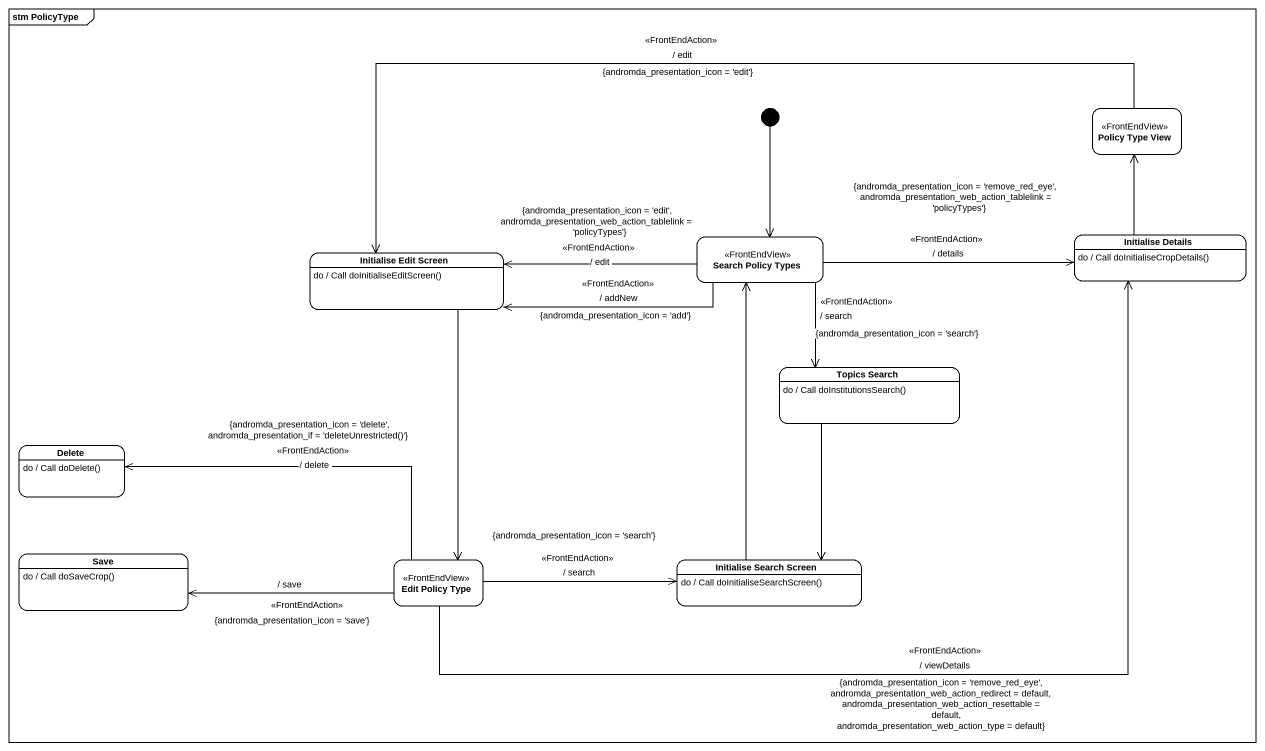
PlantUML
@startuml
mainframe stm PolicyType
hide empty description
state "Policy Type View" as Policy_Type_View <<FrontEndView>>
state "Search Policy Types" as Search_Policy_Types <<FrontEndView>>
state "Initialise Details" as Initialise_Details
Initialise_Details : do / Call doInitialiseCropDetails()
state "Initialise Edit Screen" as Initialise_Edit_Screen
Initialise_Edit_Screen : do / Call doInitialiseEditScreen()
state "Topics Search" as Topics_Search
Topics_Search : do / Call doInstitutionsSearch()
state Delete
Delete : do / Call doDelete()
state Save
Save : do / Call doSaveCrop()
state "Edit Policy Type" as Edit_Policy_Type <<FrontEndView>>
state "Initialise Search Screen" as Initialise_Search_Screen
Initialise_Search_Screen : do / Call doInitialiseSearchScreen()
[*] --> Search_Policy_Types
Policy_Type_View -left-> Initialise_Edit_Screen : <<FrontEndAction>>\n/ edit\n{andromda_presentation_icon = 'edit'}
Search_Policy_Types -right-> Initialise_Details : {andromda_presentation_icon = 'remove_red_eye', andromda_presentation_web_action_tablelink = 'policyTypes'}\n<<FrontEndAction>>\n/ details
Search_Policy_Types -left-> Initialise_Edit_Screen : {andromda_presentation_icon = 'edit', andromda_presentation_web_action_tablelink = 'policyTypes'}\n<<FrontEndAction>>\n/ edit
Search_Policy_Types -left-> Initialise_Edit_Screen : <<FrontEndAction>>\n/ addNew\n{andromda_presentation_icon = 'add'}
Search_Policy_Types --> Topics_Search : <<FrontEndAction>>\n/ search\n{andromda_presentation_icon = 'search'}
Initialise_Details -up-> Policy_Type_View
Initialise_Edit_Screen --> Edit_Policy_Type
Topics_Search --> Initialise_Search_Screen
Edit_Policy_Type -right-> Initialise_Details : <<FrontEndAction>>\n/ viewDetails\n{andromda_presentation_icon = 'remove_red_eye', andromda_presentation_web_action_redirect = default, andromda_presentation_web_action_resettable = default, andromda_presentation_web_action_type = default}
Edit_Policy_Type -left-> Delete : {andromda_presentation_icon = 'delete', andromda_presentation_if = 'deleteUnrestricted()'}\n<<FrontEndAction>>\n/ delete
Edit_Policy_Type -left-> Save : / save\n<<FrontEndAction>>\n{andromda_presentation_icon = 'save'}
Edit_Policy_Type -right-> Initialise_Search_Screen : {andromda_presentation_icon = 'search'}\n<<FrontEndAction>>\n/ search
Initialise_Search_Screen -up-> Search_Policy_Types
@enduml
